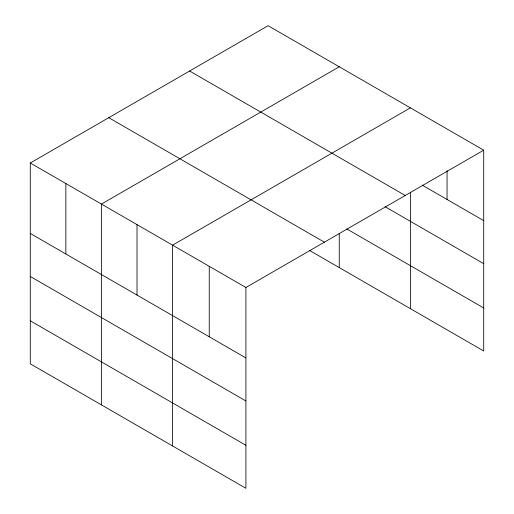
<?xml version="1.0" encoding="UTF-8"?>
<svg xmlns="http://www.w3.org/2000/svg" width="514" height="514" viewBox="0 0 514 514"><rect width="100%" height="100%" fill="white"/><g stroke="black" fill="none" stroke-linecap="round" stroke-linejoin="round"><path stroke-width="0.77" d="M410.403 192.66L410.403 308.676M309.833 250.607L483.713 350.998L483.713 150.184L268.096 25.7L30.287 163.002L30.287 363.816L245.904 488.3L245.904 287.487L30.287 163.002M339.253 66.781L101.438 204.077L101.438 404.897M410.403 107.863L172.595 245.159L172.595 445.972M245.904 287.487L483.713 150.184M422.161 185.104L483.713 220.641M189.621 71.009L405.238 195.493M385.089 206.718L483.713 263.663M346.777 228.923L483.713 307.982M108.762 117.693L324.379 242.178M30.287 233.459L245.904 357.943M30.287 276.474L245.904 400.959M30.287 320.794L245.904 445.285M447.058 170.654L447.058 199.483M339.253 233.337L339.253 267.595M209.249 266.323L209.249 336.779M137.013 224.618L137.013 295.081M65.863 183.543L65.863 254"/></g></svg>
